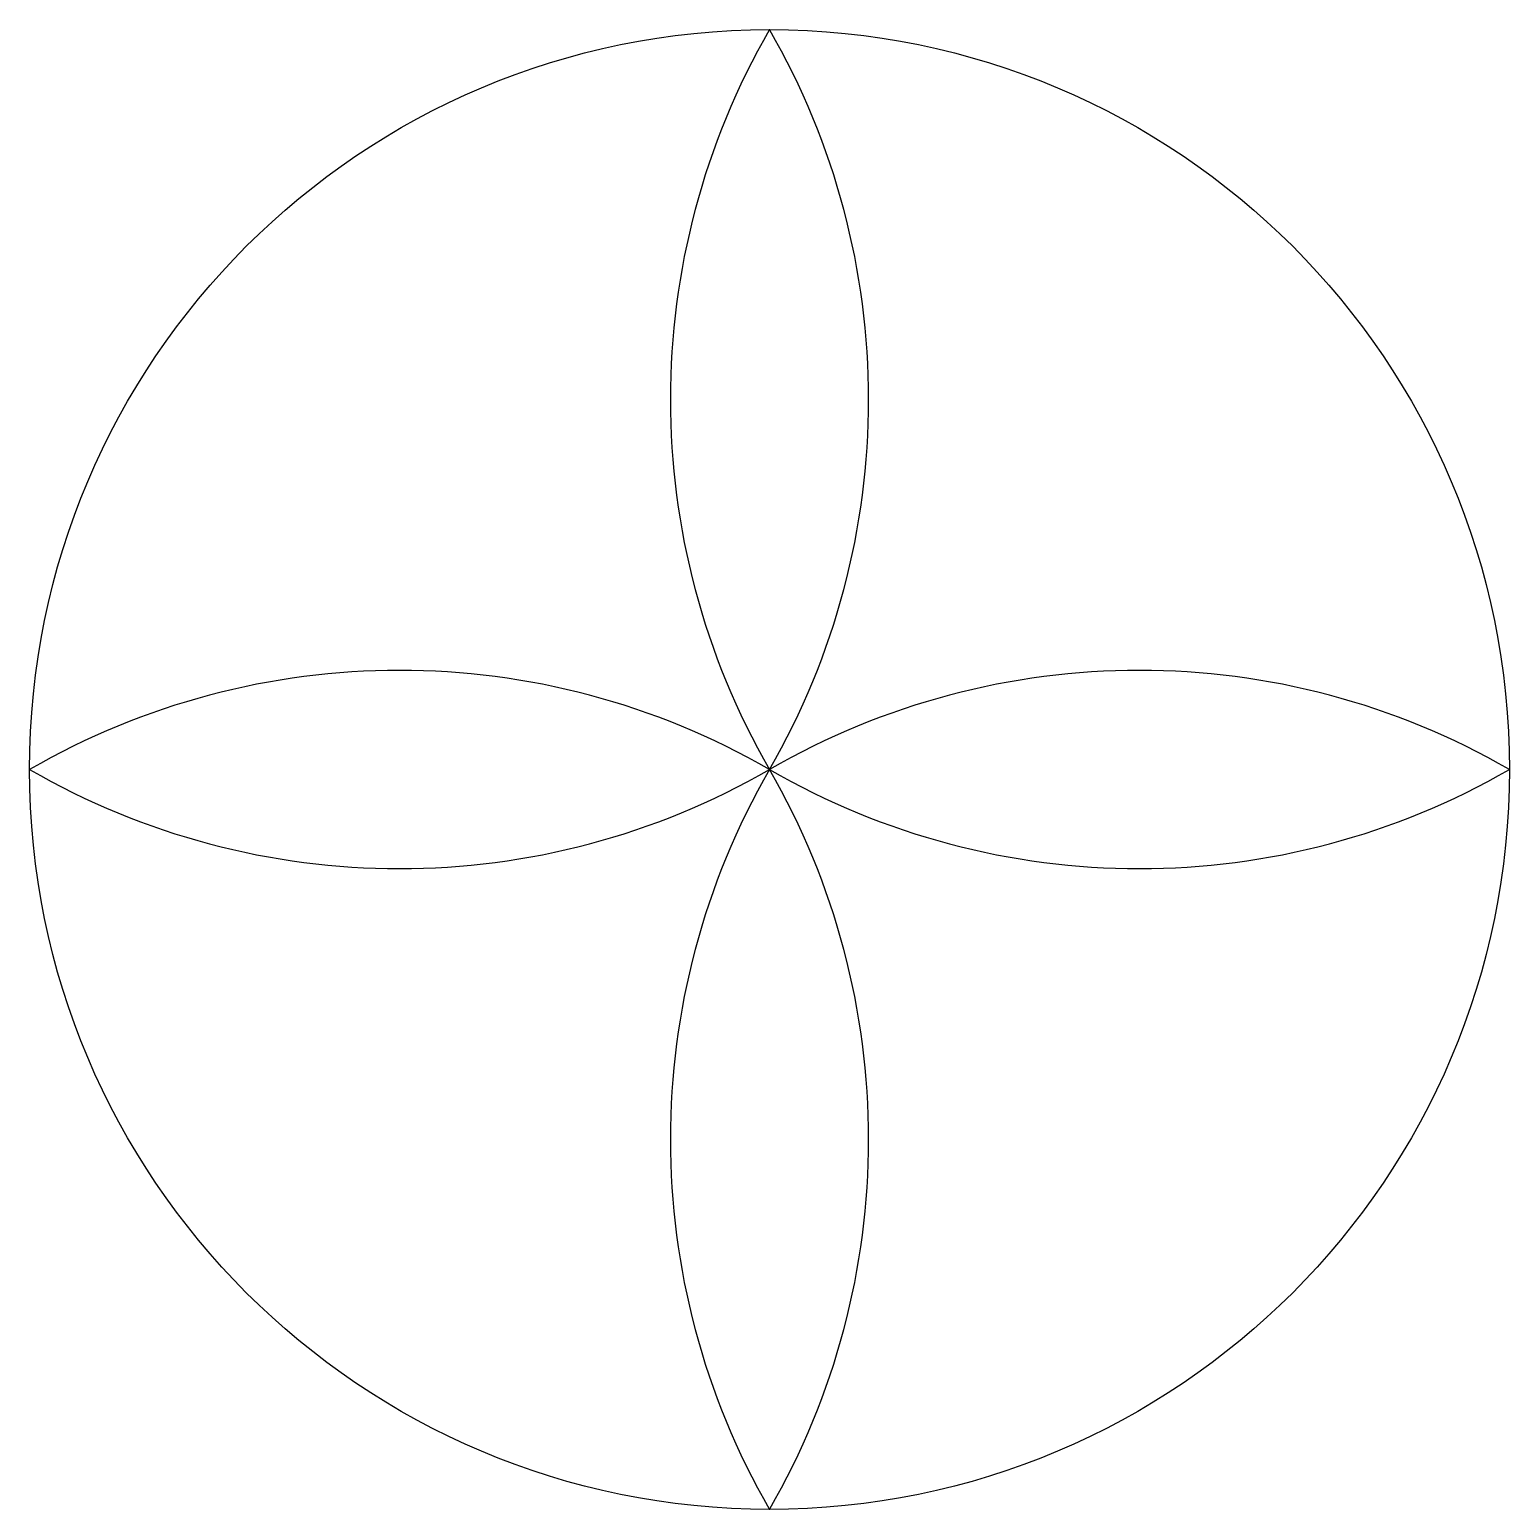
# Model space of a CAD drawing. Header units: inches. Extents: x -17.5 to 62.5, y -27.5 to 52.5.
import ezdxf

# ---------------------------------------------------------------- set-up
doc = ezdxf.new("R2010")
doc.units = ezdxf.units.IN
doc.header["$MEASUREMENT"] = 0

# ---------------------------------------------------------------- blocks, each defined once
blk = doc.blocks.new('*U2')
for centre, start, end in [((34.641, 0), 150, 210), ((-34.641, 0), 330, 30)]:
    blk.add_arc(centre, 40, start, end)
blk = doc.blocks.new('*U3')
at = {"color": 0, "linetype": 'ByBlock', "lineweight": -2, "transparency": 16777216}
blk.add_blockref('*U2', (22.504, 32.456), dxfattribs=at)
for p, rotation in [((2.504, 12.456), 89.99999999999997), ((42.504, 12.456), 269.9999999999999), ((22.504, -7.544), 180)]:
    blk.add_blockref('*U2', p, dxfattribs=dict(at, rotation=rotation))

msp = doc.modelspace()

# ---------------------------------------------------------------- linework, layer by layer
msp.add_circle((22.504, 12.456), 40)

# ---------------------------------------------------------------- block references
msp.add_blockref('*U3', (0, 0))

doc.saveas('drawing.dxf')
